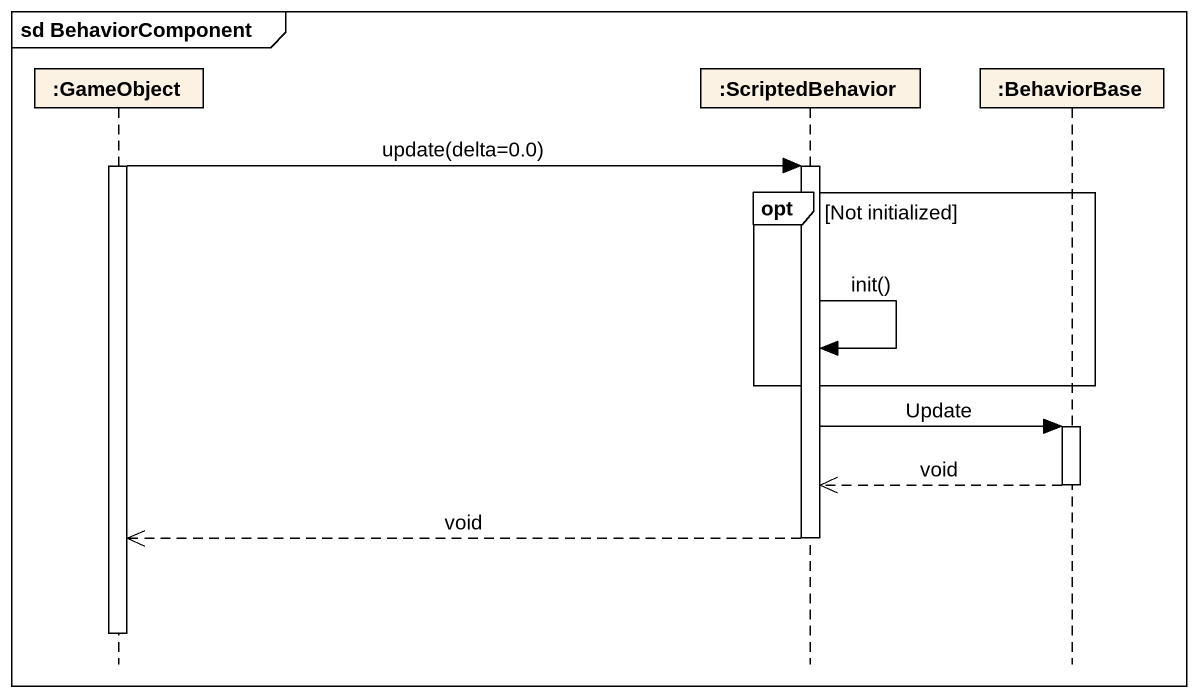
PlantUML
@startuml
mainframe sd BehaviorComponent
hide footbox
participant ":GameObject" as GameObject
participant ":ScriptedBehavior" as ScriptedBehavior
participant ":BehaviorBase" as BehaviorBase

activate GameObject
GameObject -> ScriptedBehavior : update(delta=0.0)
activate ScriptedBehavior
opt Not initialized
  ScriptedBehavior -> ScriptedBehavior : init()
end
ScriptedBehavior -> BehaviorBase : Update
activate BehaviorBase
BehaviorBase -->> ScriptedBehavior : void
deactivate BehaviorBase
ScriptedBehavior -->> GameObject : void
deactivate ScriptedBehavior
deactivate GameObject
@enduml
